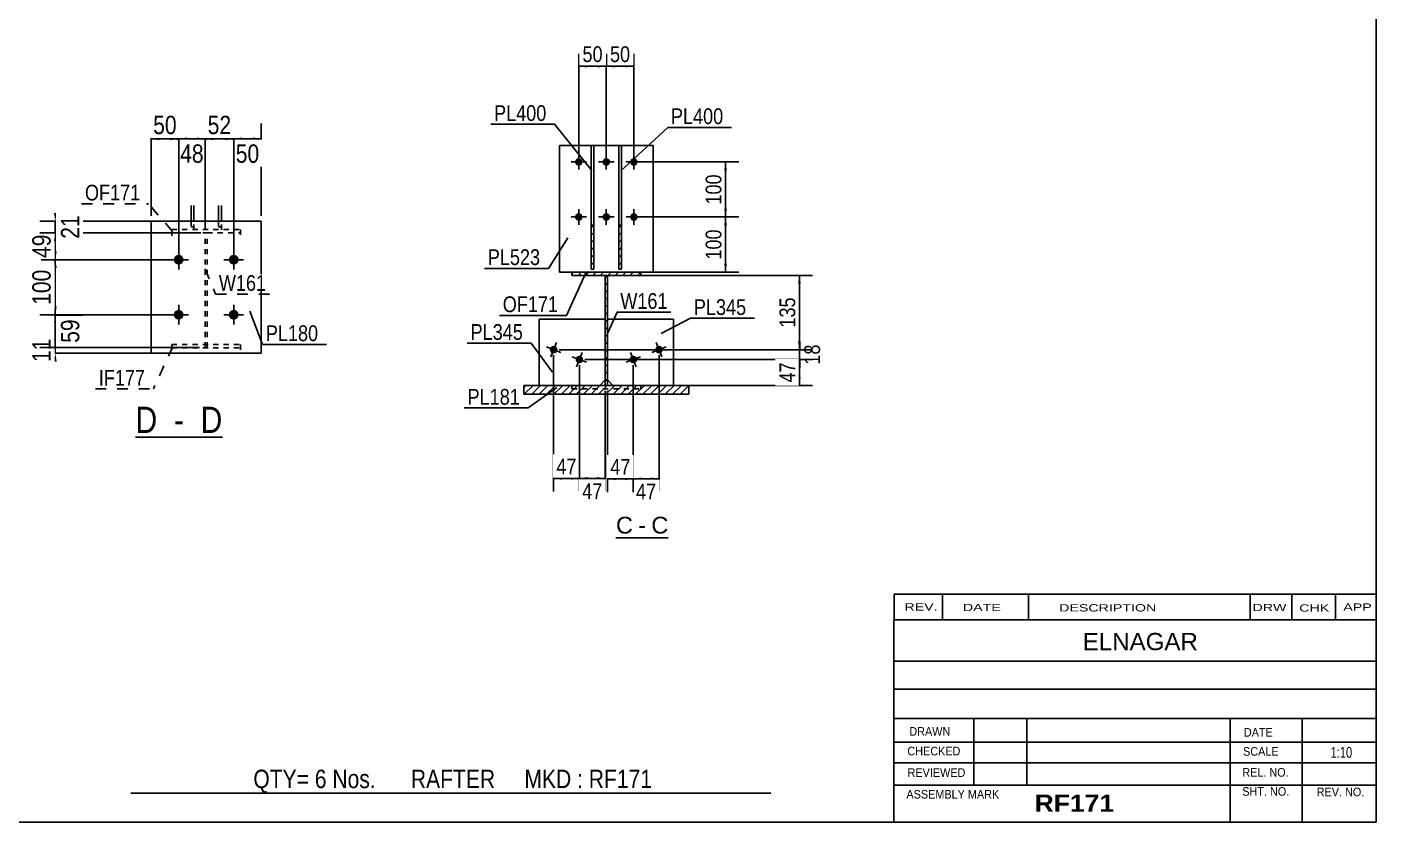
# Model space of a CAD drawing. Header units: millimetres. Extents: x -26 to 377, y -204 to 73.
# Drawn here: x 131.9 to 376.9, y -204.2 to -59.8 of the extents above; entities that cross this region are included whole.
import ezdxf

# ---------------------------------------------------------------- set-up
doc = ezdxf.new("R2010")
doc.units = ezdxf.units.MM
doc.linetypes.add('DXK_LINE_DOT1', pattern=[1.8814, 0.9407, -0.9407])
doc.linetypes.add('DXK_LINE_DOT2', pattern=[3.9198, 1.9599, -1.9599])
doc.styles.add('Arial', font='ARIAL.TTF', dxfattribs={"height": 0.2})
doc.styles.add('Arial Bold', font='ARIALBD.TTF', dxfattribs={"height": 0.2})
doc.styles.add('Arial Narrow', font='ARIALN.TTF', dxfattribs={"height": 0.2})

# ---------------------------------------------------------------- blocks, each defined once
blk = doc.blocks.new('Unknown-623544193-1210')
at = {"color": 5, "linetype": 'Continuous'}
for p, q in [((376.87, -204.24), (376.87, 72.76)), ((-23.13, -204.24), (376.87, -204.24))]:
    blk.add_line(p, q, dxfattribs=at)
blk = doc.blocks.new('Unknown-623544193-12 - 1860')
at = {"color": 7, "linetype": 'Continuous'}
blk.add_line((238.83, -152.59), (248.33, -152.59), dxfattribs=at)
at = {"color": 0, "linetype": 'Continuous'}
blk.add_wipeout([(241.91, -151.84), (241.91, -148.64), (238.83, -148.64), (238.83, -151.84)], dxfattribs=at)
blk.add_wipeout([(244.29, -151.84), (244.29, -148.64), (242.87, -148.64), (242.87, -151.84)], dxfattribs=at)
at = {"color": 96, "linetype": 'Continuous', "style": 'Arial'}
blk.add_text('C', height=3.06, dxfattribs=at).set_placement((238.83, -151.84))
at = {"color": 0, "linetype": 'Continuous'}
blk.add_wipeout([(248.33, -151.84), (248.33, -148.64), (245.25, -148.64), (245.25, -151.84)], dxfattribs=at)
at = {"color": 96, "linetype": 'Continuous', "style": 'Arial'}
for s, p in [('C', (245.25, -151.84)), ('-', (242.87, -151.84))]:
    blk.add_text(s, height=3.06, dxfattribs=at).set_placement(p)
blk = doc.blocks.new('Unknown-623544193-13 - 2077')
at = {"color": 7, "linetype": 'Continuous'}
blk.add_line((151.57, -134.31), (167.35, -134.31), dxfattribs=at)
at = {"color": 0, "linetype": 'Continuous'}
for points in [[(155.52, -133.56), (155.52, -128.56), (151.57, -128.56), (151.57, -133.56)], [(161.89, -133.56), (161.89, -128.56), (157.02, -128.56), (157.02, -133.56)], [(167.35, -133.56), (167.35, -128.56), (163.39, -128.56), (163.39, -133.56)]]:
    blk.add_wipeout(points, dxfattribs=at)
at = {"color": 6, "linetype": 'Continuous', "style": 'Arial Narrow'}
for s, height, p in [('D', 4.77, (151.57, -133.56)), ('D', 4.77, (163.39, -133.56)), (' - ', 4.772, (157.02, -133.56))]:
    blk.add_text(s, height=height, dxfattribs=at).set_placement(p)
blk = doc.blocks.new('Part-623544193-1932 - 1860')
at = {"color": 7, "linetype": 'DXK_LINE_DOT1'}
for p, q in [((230.83, -125.52), (230.83, -124.91)), ((238.28, -124.91), (230.83, -124.91)), ((243.33, -125.52), (243.33, -124.91)), ((230.83, -125.51), (243.33, -125.51))]:
    blk.add_line(p, q, dxfattribs=at)
blk = doc.blocks.new('Part-623544193-1868 - 1860')
at = {"linetype": 'Continuous'}
h = blk.add_hatch(dxfattribs=at)
h.set_pattern_fill('', scale=0.3, style=0, pattern_type=0)
h.set_pattern_definition([(45, (243.327, -104.3156), (-0.67352, 0.67352), [])])
h.paths.add_polyline_path([(243.33, -104.92), (243.33, -104.32), (230.83, -104.32), (230.83, -104.92)])
at = {"color": 2, "linetype": 'Continuous'}
for p, q in [((230.83, -104.92), (230.83, -104.32)), ((230.83, -104.32), (243.33, -104.32)), ((243.33, -104.92), (230.83, -104.92)), ((243.33, -104.32), (243.33, -104.92))]:
    blk.add_line(p, q, dxfattribs=at)
blk = doc.blocks.new('Part-623544193-1903 - 1860')
at = {"color": 2, "linetype": 'Continuous'}
for p, q in [((228.58, -81.32), (228.58, -104.32)), ((228.58, -81.32), (245.58, -81.32)), ((245.58, -81.32), (245.58, -104.32)), ((228.58, -104.32), (230.83, -104.32)), ((245.58, -104.32), (243.33, -104.32))]:
    blk.add_line(p, q, dxfattribs=at)
at = {"color": 7, "linetype": 'DXK_LINE_DOT1'}
blk.add_line((243.33, -104.32), (230.83, -104.32), dxfattribs=at)
blk = doc.blocks.new('Part-623544193-3987 - 1860')
at = {"color": 2, "linetype": 'Continuous'}
for p, q in [((236.88, -112.91), (224.88, -112.91)), ((224.88, -124.91), (224.88, -112.91)), ((235.88, -124.91), (236.88, -123.91))]:
    blk.add_line(p, q, dxfattribs=at)
at = {"color": 7, "linetype": 'DXK_LINE_DOT1'}
for p, q in [((236.88, -123.91), (236.88, -112.91)), ((224.88, -124.91), (230.83, -124.91))]:
    blk.add_line(p, q, dxfattribs=at)
blk = doc.blocks.new('Part-623544193-1891 - 1860')
at = {"linetype": 'Continuous'}
h = blk.add_hatch(dxfattribs=at)
h.set_pattern_fill('', scale=0.3, style=0, pattern_type=0)
h.set_pattern_definition([(45, (252.077, -124.9156), (-0.67352, 0.67352), [])])
h.paths.add_polyline_path([(252.08, -126.52), (252.08, -124.92), (222.08, -124.92), (222.08, -126.52)])
at = {"color": 7, "linetype": 'DXK_LINE_DOT1'}
for p, q in [((222.08, -126.52), (222.08, -124.92)), ((222.08, -124.92), (252.08, -124.92)), ((252.08, -124.92), (252.08, -126.52)), ((252.08, -126.52), (222.08, -126.52))]:
    blk.add_line(p, q, dxfattribs=at)
at = {"color": 2, "linetype": 'Continuous'}
for p, q in [((222.08, -126.52), (222.08, -124.92)), ((252.08, -124.92), (222.08, -124.92)), ((252.08, -126.52), (252.08, -124.92)), ((222.08, -126.52), (252.08, -126.52))]:
    blk.add_line(p, q, dxfattribs=at)
blk = doc.blocks.new('Part-623544193-1925 - 1860')
at = {"linetype": 'Continuous'}
h = blk.add_hatch(dxfattribs=at)
h.set_pattern_fill('', scale=0.3, style=0, pattern_type=0)
h.set_pattern_definition([(45, (239.827, -95.7901), (-0.67352, 0.67352), [])])
h.paths.add_polyline_path([(239.83, -103.82), (239.83, -95.79), (239.33, -95.79), (239.33, -103.82)])
at = {"color": 2, "linetype": 'Continuous'}
for p, q in [((239.33, -95.79), (239.33, -81.32)), ((239.33, -81.32), (239.83, -81.32)), ((239.83, -81.32), (239.83, -95.79)), ((239.33, -103.82), (239.33, -95.79)), ((239.33, -95.79), (239.83, -95.79)), ((239.83, -95.79), (239.83, -103.82)), ((239.83, -103.82), (239.33, -103.82))]:
    blk.add_line(p, q, dxfattribs=at)
at = {"color": 7, "linetype": 'DXK_LINE_DOT1'}
for p, q in [((239.33, -95.79), (239.33, -103.82)), ((239.83, -95.79), (239.83, -103.82)), ((239.33, -102.82), (239.83, -102.82)), ((239.83, -103.82), (239.33, -103.82))]:
    blk.add_line(p, q, dxfattribs=at)
blk = doc.blocks.new('Part-623544193-1930 - 1860')
at = {"color": 2, "linetype": 'Continuous'}
for p, q in [((249.28, -112.91), (237.28, -112.91)), ((249.28, -112.91), (249.28, -124.91)), ((237.28, -123.91), (238.28, -124.91))]:
    blk.add_line(p, q, dxfattribs=at)
at = {"color": 7, "linetype": 'DXK_LINE_DOT1'}
for p, q in [((237.28, -112.91), (237.28, -123.91)), ((238.28, -124.91), (249.28, -124.91))]:
    blk.add_line(p, q, dxfattribs=at)
blk = doc.blocks.new('Part-623544193-1937 - 1860')
at = {"linetype": 'Continuous'}
h = blk.add_hatch(dxfattribs=at)
h.set_pattern_fill('', scale=0.3, style=0, pattern_type=0)
h.set_pattern_definition([(45, (237.277, -104.9156), (-0.67352, 0.67352), [])])
h.paths.add_polyline_path([(237.28, -124.92), (237.28, -104.92), (236.88, -104.92), (236.88, -124.92)])
at = {"color": 2, "linetype": 'Continuous'}
for p, q in [((236.88, -124.92), (236.88, -104.92)), ((236.88, -104.92), (237.28, -104.92)), ((237.28, -104.92), (237.28, -124.92)), ((237.28, -124.92), (236.88, -124.92))]:
    blk.add_line(p, q, dxfattribs=at)
blk = doc.blocks.new('Bolt-623544193-1947 - 1860')
at = {"linetype": 'Continuous'}
for points in [[(232.78, -84.32, -1), (231.38, -84.32, -1)], [(237.78, -84.32, -1), (236.38, -84.32, -1)], [(242.78, -84.32, -1), (241.38, -84.32, -1)], [(232.78, -94.32, -1), (231.38, -94.32, -1)], [(237.78, -94.32, -1), (236.38, -94.32, -1)], [(242.78, -94.32, -1), (241.38, -94.32, -1)]]:
    blk.add_hatch(color=3, dxfattribs=at).paths.add_polyline_path(points)
at = {"color": 3, "linetype": 'Continuous'}
for p, q in [((232.08, -82.92), (232.08, -85.72)), ((237.08, -82.92), (237.08, -85.72)), ((242.08, -82.92), (242.08, -85.72)), ((230.68, -84.32), (233.48, -84.32)), ((235.68, -84.32), (238.48, -84.32)), ((240.68, -84.32), (243.48, -84.32)), ((232.08, -92.92), (232.08, -95.72)), ((237.08, -92.92), (237.08, -95.72)), ((242.08, -92.92), (242.08, -95.72)), ((230.68, -94.32), (233.48, -94.32)), ((235.68, -94.32), (238.48, -94.32)), ((240.68, -94.32), (243.48, -94.32))]:
    blk.add_line(p, q, dxfattribs=at)
blk = doc.blocks.new('Part-623544193-3999 - 1860')
at = {"linetype": 'Continuous'}
h = blk.add_hatch(dxfattribs=at)
h.set_pattern_fill('', scale=0.3, style=0, pattern_type=0)
h.set_pattern_definition([(45, (234.827, -95.7901), (-0.67352, 0.67352), [])])
h.paths.add_polyline_path([(234.83, -103.82), (234.83, -95.79), (234.33, -95.79), (234.33, -103.82)])
at = {"color": 2, "linetype": 'Continuous'}
for p, q in [((234.33, -95.79), (234.33, -81.32)), ((234.33, -81.32), (234.83, -81.32)), ((234.83, -81.32), (234.83, -95.79)), ((234.33, -103.82), (234.33, -95.79)), ((234.33, -95.79), (234.83, -95.79)), ((234.83, -95.79), (234.83, -103.82)), ((234.83, -103.82), (234.33, -103.82))]:
    blk.add_line(p, q, dxfattribs=at)
at = {"color": 7, "linetype": 'DXK_LINE_DOT1'}
for p, q in [((234.33, -95.79), (234.33, -103.82)), ((234.83, -95.79), (234.83, -103.82)), ((234.33, -102.82), (234.83, -102.82)), ((234.83, -103.82), (234.33, -103.82))]:
    blk.add_line(p, q, dxfattribs=at)
blk = doc.blocks.new('Bolt-623544193-4008 - 1860')
at = {"linetype": 'Continuous'}
for points in [[(242.23, -120.87, -1), (241.73, -119.56, -1)], [(246.9, -119.08, -1), (246.4, -117.77, -1)]]:
    blk.add_hatch(color=3, dxfattribs=at).paths.add_polyline_path(points)
at = {"color": 3, "linetype": 'Continuous'}
for p, q in [((246.15, -117.12), (247.15, -119.73)), ((243.28, -119.71), (240.67, -120.72)), ((241.48, -118.91), (242.48, -121.52)), ((247.95, -117.93), (245.34, -118.93))]:
    blk.add_line(p, q, dxfattribs=at)
blk = doc.blocks.new('Bolt-623544193-4011 - 1860')
at = {"linetype": 'Continuous'}
for points in [[(227.76, -117.77, -1), (227.26, -119.08, -1)], [(232.43, -119.56, -1), (231.93, -120.87, -1)]]:
    blk.add_hatch(color=3, dxfattribs=at).paths.add_polyline_path(points)
at = {"color": 3, "linetype": 'Continuous'}
for p, q in [((227.01, -119.73), (228.01, -117.12)), ((226.2, -117.93), (228.82, -118.93)), ((230.87, -119.71), (233.48, -120.72)), ((231.68, -121.52), (232.68, -118.91))]:
    blk.add_line(p, q, dxfattribs=at)
blk = doc.blocks.new('Part-623544193-2149 - 2077')
at = {"color": 7, "linetype": 'DXK_LINE_DOT1'}
for p, q in [((158.16, -117.5), (170.66, -117.5)), ((158.16, -117.5), (158.16, -118.62)), ((170.66, -117.5), (170.66, -118.62)), ((158.16, -118.1), (170.66, -118.1))]:
    blk.add_line(p, q, dxfattribs=at)
blk = doc.blocks.new('Part-623544193-2142 - 2077')
at = {"color": 2, "linetype": 'Continuous'}
for p, q in [((166.66, -92.25), (166.66, -95.08)), ((167.16, -92.25), (167.16, -95.08))]:
    blk.add_line(p, q, dxfattribs=at)
at = {"color": 7, "linetype": 'DXK_LINE_DOT1'}
for p, q in [((166.66, -95.08), (166.66, -96.65)), ((167.16, -96.65), (167.16, -95.08)), ((166.66, -96.09), (167.16, -96.09))]:
    blk.add_line(p, q, dxfattribs=at)
blk = doc.blocks.new('Bolt-623544193-2126 - 2077')
at = {"linetype": 'Continuous'}
for points in [[(158.51, -102.08, -1), (160.31, -102.08, -1)], [(168.51, -102.08, -1), (170.31, -102.08, -1)], [(158.51, -112.08, -1), (160.31, -112.08, -1)], [(168.51, -112.08, -1), (170.31, -112.08, -1)]]:
    blk.add_hatch(color=3, dxfattribs=at).paths.add_polyline_path(points)
at = {"color": 3, "linetype": 'Continuous'}
for p, q in [((159.41, -103.88), (159.41, -100.28)), ((169.41, -103.88), (169.41, -100.28)), ((157.61, -102.08), (161.21, -102.08)), ((167.61, -102.08), (171.21, -102.08)), ((157.61, -112.08), (161.21, -112.08)), ((159.41, -113.88), (159.41, -110.28)), ((167.61, -112.08), (171.21, -112.08)), ((169.41, -113.88), (169.41, -110.28))]:
    blk.add_line(p, q, dxfattribs=at)
blk = doc.blocks.new('Part-623544193-2131 - 2077')
at = {"color": 7, "linetype": 'DXK_LINE_DOT1'}
for p, q in [((164.21, -118.02), (164.21, -97.2)), ((164.61, -97.2), (164.21, -97.2)), ((164.61, -118.02), (164.61, -97.2)), ((164.21, -117.46), (164.61, -117.46))]:
    blk.add_line(p, q, dxfattribs=at)
blk = doc.blocks.new('Part-623544193-2154 - 2077')
at = {"color": 7, "linetype": 'DXK_LINE_DOT1'}
for p, q in [((158.16, -96.61), (170.66, -96.61)), ((158.16, -97.76), (158.16, -96.61)), ((158.16, -97.2), (164.21, -97.2)), ((164.61, -97.2), (170.66, -97.2)), ((170.66, -96.61), (170.66, -97.76))]:
    blk.add_line(p, q, dxfattribs=at)
blk = doc.blocks.new('Part-623544193-2159 - 2077')
at = {"color": 2, "linetype": 'Continuous'}
for p, q in [((154.41, -95.08), (154.41, -119.08)), ((174.41, -95.08), (154.41, -95.08)), ((174.41, -119.08), (174.41, -95.08)), ((154.41, -119.08), (174.41, -119.08))]:
    blk.add_line(p, q, dxfattribs=at)
blk = doc.blocks.new('Part-623544193-4067 - 2077')
at = {"color": 2, "linetype": 'Continuous'}
for p, q in [((161.66, -92.25), (161.66, -95.08)), ((162.16, -92.25), (162.16, -95.08))]:
    blk.add_line(p, q, dxfattribs=at)
at = {"color": 7, "linetype": 'DXK_LINE_DOT1'}
for p, q in [((161.66, -95.08), (161.66, -96.65)), ((162.16, -96.65), (162.16, -95.08)), ((161.66, -96.09), (162.16, -96.09))]:
    blk.add_line(p, q, dxfattribs=at)
blk = doc.blocks.new('StraightDimension-623544193-5298 - 1860')
at = {"linetype": 'Continuous'}
for points in [[(272.39, -116.93), (272.14, -118.43), (271.89, -116.93)], [(271.89, -121.71), (272.14, -120.21), (272.39, -121.71)]]:
    blk.add_hatch(color=7, dxfattribs=at).paths.add_polyline_path(points)
at = {"color": 7, "linetype": 'Continuous'}
for p, q in [((228.51, -118.43), (274.39, -118.43)), ((272.14, -120.21), (272.14, -118.43)), ((233.18, -120.21), (274.39, -120.21))]:
    blk.add_line(p, q, dxfattribs=at)
at = {"color": 0}
blk.add_wipeout([(276.49, -116.89), (272.29, -116.89), (272.29, -121.75), (276.49, -121.75)], dxfattribs=at)
at = {"color": 3, "style": 'Arial Narrow'}
blk.add_text('18', height=2.863, rotation=90.0002, dxfattribs=at).set_placement((275.89, -121.15))
blk = doc.blocks.new('StraightDimension-623544193-5231 - 1860')
at = {"linetype": 'Continuous'}
for points in [[(229.01, -142.06), (227.51, -141.81), (229.01, -141.56)], [(230.68, -141.56), (232.18, -141.81), (230.68, -142.06)]]:
    blk.add_hatch(color=7, dxfattribs=at).paths.add_polyline_path(points)
at = {"color": 7, "linetype": 'Continuous'}
for p, q in [((227.51, -119.43), (227.51, -144.21)), ((232.18, -121.21), (232.18, -144.21)), ((227.51, -141.81), (232.18, -141.81))]:
    blk.add_line(p, q, dxfattribs=at)
at = {"color": 0}
blk.add_wipeout([(232.27, -141.66), (232.27, -137.46), (227.41, -137.46), (227.41, -141.66)], dxfattribs=at)
at = {"color": 3, "style": 'Arial Narrow'}
blk.add_text('47', height=2.863, dxfattribs=at).set_placement((228.01, -141.06))
blk = doc.blocks.new('StraightDimension-623544193-2055 - 1860')
at = {"linetype": 'Continuous'}
for points in [[(258.48, -85.82), (258.73, -84.32), (258.98, -85.82)], [(258.98, -92.82), (258.73, -94.32), (258.48, -92.82)]]:
    blk.add_hatch(color=7, dxfattribs=at).paths.add_polyline_path(points)
at = {"color": 7, "linetype": 'Continuous'}
for p, q in [((243.08, -84.32), (261.13, -84.32)), ((258.73, -94.32), (258.73, -84.32)), ((243.08, -94.32), (261.13, -94.32))]:
    blk.add_line(p, q, dxfattribs=at)
at = {"color": 0}
blk.add_wipeout([(258.58, -85.97), (254.38, -85.97), (254.38, -92.66), (258.58, -92.66)], dxfattribs=at)
at = {"color": 3, "style": 'Arial Narrow'}
blk.add_text('100', height=2.863, rotation=90.0002, dxfattribs=at).set_placement((257.98, -92.06))
blk = doc.blocks.new('StraightDimension-623544193-2065 - 1860')
at = {"linetype": 'Continuous'}
for points in [[(258.48, -95.82), (258.73, -94.32), (258.98, -95.82)], [(258.98, -102.82), (258.73, -104.32), (258.48, -102.82)]]:
    blk.add_hatch(color=7, dxfattribs=at).paths.add_polyline_path(points)
at = {"color": 7, "linetype": 'Continuous'}
for p, q in [((243.08, -94.32), (261.13, -94.32)), ((258.73, -104.32), (258.73, -94.32)), ((244.33, -104.32), (261.13, -104.32))]:
    blk.add_line(p, q, dxfattribs=at)
at = {"color": 0}
blk.add_wipeout([(258.58, -95.97), (254.38, -95.97), (254.38, -102.66), (258.58, -102.66)], dxfattribs=at)
at = {"color": 3, "style": 'Arial Narrow'}
blk.add_text('100', height=2.863, rotation=90.0002, dxfattribs=at).set_placement((257.98, -102.06))
blk = doc.blocks.new('StraightDimension-623544193-5230 - 1860')
at = {"linetype": 'Continuous'}
for points in [[(233.68, -142.06), (232.18, -141.81), (233.68, -141.56)], [(235.38, -141.56), (236.88, -141.81), (235.38, -142.06)]]:
    blk.add_hatch(color=7, dxfattribs=at).paths.add_polyline_path(points)
at = {"color": 7, "linetype": 'Continuous'}
for p, q in [((232.18, -121.21), (232.18, -144.06)), ((236.88, -125.92), (236.88, -144.06)), ((232.18, -141.81), (236.88, -141.81))]:
    blk.add_line(p, q, dxfattribs=at)
at = {"color": 0}
blk.add_wipeout([(236.96, -146.16), (236.96, -141.96), (232.1, -141.96), (232.1, -146.16)], dxfattribs=at)
at = {"color": 3, "style": 'Arial Narrow'}
blk.add_text('47', height=2.863, dxfattribs=at).set_placement((232.7, -145.56))
blk = doc.blocks.new('StraightDimension-623544193-5251 - 1860')
at = {"linetype": 'Continuous'}
for points in [[(243.48, -142.14), (241.98, -141.89), (243.48, -141.64)], [(245.15, -141.64), (246.65, -141.89), (245.15, -142.14)]]:
    blk.add_hatch(color=7, dxfattribs=at).paths.add_polyline_path(points)
at = {"color": 7, "linetype": 'Continuous'}
for p, q in [((246.65, -119.43), (246.65, -144.14)), ((241.98, -121.22), (241.98, -144.14)), ((241.98, -141.89), (246.65, -141.89))]:
    blk.add_line(p, q, dxfattribs=at)
at = {"color": 0}
blk.add_wipeout([(246.74, -146.24), (246.74, -142.04), (241.88, -142.04), (241.88, -146.24)], dxfattribs=at)
at = {"color": 3, "style": 'Arial Narrow'}
blk.add_text('47', height=2.863, dxfattribs=at).set_placement((242.48, -145.64))
blk = doc.blocks.new('StraightDimension-623544193-5252 - 1860')
at = {"linetype": 'Continuous'}
for points in [[(238.78, -142.14), (237.28, -141.89), (238.78, -141.64)], [(240.48, -141.64), (241.98, -141.89), (240.48, -142.14)]]:
    blk.add_hatch(color=7, dxfattribs=at).paths.add_polyline_path(points)
at = {"color": 7, "linetype": 'Continuous'}
for p, q in [((241.98, -121.22), (241.98, -144.29)), ((237.28, -125.92), (237.28, -144.29)), ((237.28, -141.89), (241.98, -141.89))]:
    blk.add_line(p, q, dxfattribs=at)
at = {"color": 0}
blk.add_wipeout([(242.06, -141.74), (242.06, -137.54), (237.2, -137.54), (237.2, -141.74)], dxfattribs=at)
at = {"color": 3, "style": 'Arial Narrow'}
blk.add_text('47', height=2.863, dxfattribs=at).set_placement((237.8, -141.14))
blk = doc.blocks.new('StraightDimension-623544193-5272 - 1860')
at = {"linetype": 'Continuous'}
for points in [[(238.58, -67.17), (237.08, -66.92), (238.58, -66.67)], [(240.58, -66.67), (242.08, -66.92), (240.58, -67.17)]]:
    blk.add_hatch(color=7, dxfattribs=at).paths.add_polyline_path(points)
at = {"color": 7, "linetype": 'Continuous'}
for p, q in [((237.08, -83.32), (237.08, -64.67)), ((242.08, -83.32), (242.08, -64.67)), ((237.08, -66.92), (242.08, -66.92))]:
    blk.add_line(p, q, dxfattribs=at)
at = {"color": 0}
blk.add_wipeout([(242.01, -66.77), (242.01, -62.57), (237.15, -62.57), (237.15, -66.77)], dxfattribs=at)
at = {"color": 3, "style": 'Arial Narrow'}
blk.add_text('50', height=2.863, dxfattribs=at).set_placement((237.75, -66.17))
blk = doc.blocks.new('StraightDimension-623544193-5273 - 1860')
at = {"linetype": 'Continuous'}
for points in [[(233.58, -67.17), (232.08, -66.92), (233.58, -66.67)], [(235.58, -66.67), (237.08, -66.92), (235.58, -67.17)]]:
    blk.add_hatch(color=7, dxfattribs=at).paths.add_polyline_path(points)
at = {"color": 7, "linetype": 'Continuous'}
for p, q in [((232.08, -83.32), (232.08, -64.67)), ((237.08, -83.32), (237.08, -64.67)), ((232.08, -66.92), (237.08, -66.92))]:
    blk.add_line(p, q, dxfattribs=at)
at = {"color": 0}
blk.add_wipeout([(237.01, -66.77), (237.01, -62.57), (232.15, -62.57), (232.15, -66.77)], dxfattribs=at)
at = {"color": 3, "style": 'Arial Narrow'}
blk.add_text('50', height=2.863, dxfattribs=at).set_placement((232.75, -66.17))
blk = doc.blocks.new('StraightDimension-623544193-5297 - 1860')
at = {"linetype": 'Continuous'}
for points in [[(271.89, -106.42), (272.14, -104.92), (272.39, -106.42)], [(272.39, -116.93), (272.14, -118.43), (271.89, -116.93)]]:
    blk.add_hatch(color=7, dxfattribs=at).paths.add_polyline_path(points)
at = {"color": 7, "linetype": 'Continuous'}
for p, q in [((238.28, -104.92), (274.54, -104.92)), ((272.14, -118.43), (272.14, -104.92)), ((228.51, -118.43), (274.54, -118.43))]:
    blk.add_line(p, q, dxfattribs=at)
at = {"color": 0}
blk.add_wipeout([(271.99, -108.33), (267.79, -108.33), (267.79, -115.01), (271.99, -115.01)], dxfattribs=at)
at = {"color": 3, "style": 'Arial Narrow'}
blk.add_text('135', height=2.863, rotation=90.0002, dxfattribs=at).set_placement((271.39, -114.41))
blk = doc.blocks.new('StraightDimension-623544193-5299 - 1860')
at = {"linetype": 'Continuous'}
for points in [[(271.89, -121.71), (272.14, -120.21), (272.39, -121.71)], [(272.39, -123.42), (272.14, -124.92), (271.89, -123.42)]]:
    blk.add_hatch(color=7, dxfattribs=at).paths.add_polyline_path(points)
at = {"color": 7, "linetype": 'Continuous'}
for p, q in [((233.18, -120.21), (274.54, -120.21)), ((272.14, -124.92), (272.14, -120.21)), ((238.28, -124.92), (274.54, -124.92))]:
    blk.add_line(p, q, dxfattribs=at)
at = {"color": 0}
blk.add_wipeout([(271.99, -120.14), (267.79, -120.14), (267.79, -124.99), (271.99, -124.99)], dxfattribs=at)
at = {"color": 3, "style": 'Arial Narrow'}
blk.add_text('47', height=2.863, rotation=90.0002, dxfattribs=at).set_placement((271.39, -124.39))
blk = doc.blocks.new('StraightDimension-623544193-2219 - 2077')
at = {"linetype": 'Continuous'}
for points in [[(136.76, -98.7), (137.01, -97.2), (137.26, -98.7)], [(137.26, -100.58), (137.01, -102.08), (136.76, -100.58)]]:
    blk.add_hatch(color=4, dxfattribs=at).paths.add_polyline_path(points)
at = {"color": 4, "linetype": 'Continuous'}
for p, q in [((163.41, -97.2), (134.41, -97.2)), ((137.01, -102.08), (137.01, -97.2)), ((158.41, -102.08), (134.41, -102.08))]:
    blk.add_line(p, q, dxfattribs=at)
at = {"color": 0}
blk.add_wipeout([(136.86, -96.81), (131.96, -96.81), (131.96, -102.47), (136.86, -102.47)], dxfattribs=at)
at = {"color": 4, "style": 'Arial Narrow'}
blk.add_text('49', height=3.34, rotation=90.0002, dxfattribs=at).set_placement((136.16, -101.77))
blk = doc.blocks.new('StraightDimension-623544193-2161 - 2077')
at = {"linetype": 'Continuous'}
for points in [[(170.91, -80.37), (169.41, -80.12), (170.91, -79.87)], [(172.91, -79.87), (174.41, -80.12), (172.91, -80.37)]]:
    blk.add_hatch(color=4, dxfattribs=at).paths.add_polyline_path(points)
at = {"color": 4, "linetype": 'Continuous'}
for p, q in [((169.41, -101.08), (169.41, -77.32)), ((174.41, -94.08), (174.41, -77.32)), ((169.41, -80.12), (174.41, -80.12))]:
    blk.add_line(p, q, dxfattribs=at)
at = {"color": 0}
blk.add_wipeout([(174.74, -85.17), (174.74, -80.27), (169.08, -80.27), (169.08, -85.17)], dxfattribs=at)
at = {"color": 4, "style": 'Arial Narrow'}
blk.add_text('50', height=3.34, dxfattribs=at).set_placement((169.78, -84.47))
blk = doc.blocks.new('StraightDimension-623544193-2171 - 2077')
at = {"linetype": 'Continuous'}
for points in [[(160.91, -80.37), (159.41, -80.12), (160.91, -79.87)], [(162.71, -79.87), (164.21, -80.12), (162.71, -80.37)]]:
    blk.add_hatch(color=4, dxfattribs=at).paths.add_polyline_path(points)
at = {"color": 4, "linetype": 'Continuous'}
for p, q in [((159.41, -101.08), (159.41, -77.32)), ((164.21, -96.56), (164.21, -77.32)), ((159.41, -80.12), (164.21, -80.12))]:
    blk.add_line(p, q, dxfattribs=at)
at = {"color": 0}
blk.add_wipeout([(164.64, -85.17), (164.64, -80.27), (158.98, -80.27), (158.98, -85.17)], dxfattribs=at)
at = {"color": 4, "style": 'Arial Narrow'}
blk.add_text('48', height=3.34, dxfattribs=at).set_placement((159.68, -84.47))
blk = doc.blocks.new('StraightDimension-623544193-2180 - 2077')
at = {"linetype": 'Continuous'}
for points in [[(165.71, -80.37), (164.21, -80.12), (165.71, -79.87)], [(167.91, -79.87), (169.41, -80.12), (167.91, -80.37)]]:
    blk.add_hatch(color=4, dxfattribs=at).paths.add_polyline_path(points)
at = {"color": 4, "linetype": 'Continuous'}
for p, q in [((164.21, -96.56), (164.21, -77.52)), ((169.41, -101.08), (169.41, -77.52)), ((164.21, -80.12), (169.41, -80.12))]:
    blk.add_line(p, q, dxfattribs=at)
at = {"color": 0}
blk.add_wipeout([(169.64, -79.97), (169.64, -75.07), (163.98, -75.07), (163.98, -79.97)], dxfattribs=at)
at = {"color": 4, "style": 'Arial Narrow'}
blk.add_text('52', height=3.34, dxfattribs=at).set_placement((164.68, -79.27))
blk = doc.blocks.new('StraightDimension-623544193-2189 - 2077')
at = {"linetype": 'Continuous'}
for points in [[(155.91, -80.37), (154.41, -80.12), (155.91, -79.87)], [(157.91, -79.87), (159.41, -80.12), (157.91, -80.37)]]:
    blk.add_hatch(color=4, dxfattribs=at).paths.add_polyline_path(points)
at = {"color": 4, "linetype": 'Continuous'}
for p, q in [((154.41, -94.08), (154.41, -77.52)), ((159.41, -101.08), (159.41, -77.52)), ((154.41, -80.12), (159.41, -80.12))]:
    blk.add_line(p, q, dxfattribs=at)
at = {"color": 0}
blk.add_wipeout([(159.74, -79.97), (159.74, -75.07), (154.08, -75.07), (154.08, -79.97)], dxfattribs=at)
at = {"color": 4, "style": 'Arial Narrow'}
blk.add_text('50', height=3.34, dxfattribs=at).set_placement((154.78, -79.27))
blk = doc.blocks.new('StraightDimension-623544193-2200 - 2077')
at = {"linetype": 'Continuous'}
for points in [[(137.26, -116.52), (137.01, -118.02), (136.76, -116.52)], [(136.76, -120.58), (137.01, -119.08), (137.26, -120.58)]]:
    blk.add_hatch(color=4, dxfattribs=at).paths.add_polyline_path(points)
at = {"color": 4, "linetype": 'Continuous'}
for p, q in [((163.21, -118.02), (134.41, -118.02)), ((160.25, -119.08), (134.41, -119.08)), ((137.01, -119.08), (137.01, -118.02))]:
    blk.add_line(p, q, dxfattribs=at)
at = {"color": 0}
blk.add_wipeout([(136.86, -115.71), (131.96, -115.71), (131.96, -121.38), (136.86, -121.38)], dxfattribs=at)
at = {"color": 4, "style": 'Arial Narrow'}
blk.add_text('11', height=3.34, rotation=90.0002, dxfattribs=at).set_placement((136.16, -120.68))
blk = doc.blocks.new('StraightDimension-623544193-2210 - 2077')
at = {"linetype": 'Continuous'}
for points in [[(137.26, -93.58), (137.01, -95.08), (136.76, -93.58)], [(136.76, -98.7), (137.01, -97.2), (137.26, -98.7)]]:
    blk.add_hatch(color=4, dxfattribs=at).paths.add_polyline_path(points)
at = {"color": 4, "linetype": 'Continuous'}
for p, q in [((154.74, -95.08), (134.21, -95.08)), ((137.01, -97.2), (137.01, -95.08)), ((163.41, -97.2), (134.21, -97.2))]:
    blk.add_line(p, q, dxfattribs=at)
at = {"color": 0}
blk.add_wipeout([(142.06, -93.31), (137.16, -93.31), (137.16, -98.97), (142.06, -98.97)], dxfattribs=at)
at = {"color": 4, "style": 'Arial Narrow'}
blk.add_text('21', height=3.34, rotation=90.0002, dxfattribs=at).set_placement((141.36, -98.27))
blk = doc.blocks.new('StraightDimension-623544193-2228 - 2077')
at = {"linetype": 'Continuous'}
for points in [[(136.76, -113.58), (137.01, -112.08), (137.26, -113.58)], [(137.26, -116.52), (137.01, -118.02), (136.76, -116.52)]]:
    blk.add_hatch(color=4, dxfattribs=at).paths.add_polyline_path(points)
at = {"color": 4, "linetype": 'Continuous'}
for p, q in [((158.41, -112.08), (134.21, -112.08)), ((137.01, -118.02), (137.01, -112.08)), ((163.21, -118.02), (134.21, -118.02))]:
    blk.add_line(p, q, dxfattribs=at)
at = {"color": 0}
blk.add_wipeout([(142.06, -112.21), (137.16, -112.21), (137.16, -117.88), (142.06, -117.88)], dxfattribs=at)
at = {"color": 4, "style": 'Arial Narrow'}
blk.add_text('59', height=3.34, rotation=90.0002, dxfattribs=at).set_placement((141.36, -117.18))
blk = doc.blocks.new('StraightDimension-623544193-2238 - 2077')
at = {"linetype": 'Continuous'}
for points in [[(136.76, -103.58), (137.01, -102.08), (137.26, -103.58)], [(137.26, -110.58), (137.01, -112.08), (136.76, -110.58)]]:
    blk.add_hatch(color=4, dxfattribs=at).paths.add_polyline_path(points)
at = {"color": 4, "linetype": 'Continuous'}
for p, q in [((158.41, -102.08), (134.41, -102.08)), ((137.01, -112.08), (137.01, -102.08)), ((158.41, -112.08), (134.41, -112.08))]:
    blk.add_line(p, q, dxfattribs=at)
at = {"color": 0}
blk.add_wipeout([(136.86, -103.18), (131.96, -103.18), (131.96, -110.98), (136.86, -110.98)], dxfattribs=at)
at = {"color": 4, "style": 'Arial Narrow'}
blk.add_text('100', height=3.34, rotation=90.0002, dxfattribs=at).set_placement((136.16, -110.28))
blk = doc.blocks.new('CBS_REVISION-623544193-6485')
at = {"color": 7, "linetype": 'Continuous'}
for p, q in [((289.36, -162.86), (376.86, -162.86)), ((289.36, -162.86), (289.36, -167.49)), ((298.16, -162.86), (298.16, -167.49)), ((313.75, -162.86), (313.75, -167.43)), ((354.01, -162.86), (354.01, -167.49)), ((361.55, -162.86), (361.55, -167.49)), ((369.5, -162.86), (369.5, -167.49)), ((289.36, -167.49), (376.86, -167.49))]:
    blk.add_line(p, q, dxfattribs=at)
at = {"color": 7, "style": 'Arial Narrow', "width": 1.7}
for s, height, p in [('REV.', 1.326, (291.22, -165.82)), ('DATE', 1.326, (301.84, -165.93)), ('DESCRIPTION', 1.3257, (319.32, -165.99)), ('DRW', 1.326, (354.44, -165.93)), ('CHK', 1.326, (362.92, -166.02)), ('APP', 1.326, (370.93, -165.86))]:
    blk.add_text(s, height=height, dxfattribs=at).set_placement(p)
blk = doc.blocks.new('CBS_CALLOFF-623544193-6483')
at = {"color": 7, "linetype": 'Continuous'}
blk.add_line((150.75, -198.97), (266.98, -198.99), dxfattribs=at)
at = {"color": 3, "linetype": 'Continuous', "style": 'Arial Narrow'}
blk.add_text('QTY= 6 Nos.      RAFTER     MKD : RF171', height=3.3405, dxfattribs=at).set_placement((172.97, -198.08))
blk = doc.blocks.new('CBS_NAME_BLOG-623544193-6484')
at = {"color": 7, "linetype": 'Continuous'}
for p, q in [((289.28, -204.2), (289.27, -167.49)), ((289.28, -167.49), (376.79, -167.49)), ((289.28, -175.03), (376.79, -175.03)), ((289.35, -180.08), (376.87, -180.08)), ((289.28, -185.46), (376.79, -185.46)), ((303.8, -197.56), (303.8, -185.46)), ((313.48, -197.54), (313.48, -185.47)), ((350.4, -204.2), (350.4, -185.47)), ((363.45, -204.2), (363.45, -185.46)), ((289.28, -189.76), (376.87, -189.74)), ((289.28, -193.5), (376.79, -193.5)), ((289.28, -197.54), (376.79, -197.54)), ((289.28, -204.24), (376.87, -204.24))]:
    blk.add_line(p, q, dxfattribs=at)
at = {"color": 3, "linetype": 'Continuous', "style": 'Arial'}
blk.add_text('ELNAGAR', height=3.133, dxfattribs=at).set_placement((323.6, -173.02))
at = {"color": 3, "linetype": 'Continuous'}
for s, height, style, width, p in [('DRAWN', 1.566, 'Arial', 0.9, (292.11, -188.56)), ('DATE', 1.566, 'Arial', 0.9, (352.87, -188.73)), ('CHECKED', 1.566, 'Arial', 0.9, (291.76, -192.14)), ('SCALE', 1.566, 'Arial', 0.9, (352.72, -192.2)), ('1:10', 1.957, 'Arial Narrow', 0.9, (368.61, -192.56)), ('REVIEWED', 1.566, 'Arial', 0.9, (291.79, -196.05)), ('REL. NO.', 1.566, 'Arial', 0.9, (352.58, -196.01)), ('ASSEMBLY MARK', 1.5663, 'Arial', 0.9, (291.58, -199.98)), ('SHT. NO.', 1.566, 'Arial', 0.9, (352.58, -199.47)), ('REV. NO.', 1.566, 'Arial', 0.9, (366.1, -199.56)), ('RF171', 3.131, 'Arial Bold', 1.1, (314.86, -202.39))]:
    blk.add_text(s, height=height, dxfattribs=dict(at, style=style, width=width)).set_placement(p)
blk = doc.blocks.new('Mark-623544193-1921 - 1860')
at = {"color": 0}
blk.add_wipeout([(258.32, -77.44), (258.32, -74.44), (248.82, -74.44), (248.82, -77.44)], dxfattribs=at)
blk.add_wipeout([(258.32, -77.44), (258.32, -74.44), (248.82, -74.44), (248.82, -77.44)], dxfattribs=at)
at = {"color": 7, "linetype": 'Continuous'}
for p, q in [((239.72, -85.91), (248.22, -78.04)), ((248.22, -78.04), (259.82, -78.04))]:
    blk.add_line(p, q, dxfattribs=at)
at = {"color": 3, "style": 'Arial Narrow'}
blk.add_text('PL400', height=2.863, dxfattribs=at).set_placement((248.82, -77.44))
blk = doc.blocks.new('Mark-623544193-1864 - 1860')
at = {"color": 7, "linetype": 'Continuous'}
blk.add_line((233.36, -104.47), (229.82, -112.2), dxfattribs=at)
at = {"color": 0}
blk.add_wipeout([(228.32, -111.6), (228.32, -108.6), (218.27, -108.6), (218.27, -111.6)], dxfattribs=at)
blk.add_wipeout([(228.32, -111.6), (228.32, -108.6), (218.27, -108.6), (218.27, -111.6)], dxfattribs=at)
at = {"color": 7, "linetype": 'Continuous'}
blk.add_line((217.67, -112.2), (229.82, -112.2), dxfattribs=at)
at = {"color": 3, "style": 'Arial Narrow'}
blk.add_text('OF171', height=2.863, dxfattribs=at).set_placement((218.27, -111.6))
blk = doc.blocks.new('Mark-623544193-1887 - 1860')
at = {"color": 7, "linetype": 'Continuous'}
blk.add_line((228.11, -125.27), (222.88, -129.02), dxfattribs=at)
at = {"color": 0}
blk.add_wipeout([(221.38, -128.42), (221.38, -125.42), (211.88, -125.42), (211.88, -128.42)], dxfattribs=at)
blk.add_wipeout([(221.38, -128.42), (221.38, -125.42), (211.88, -125.42), (211.88, -128.42)], dxfattribs=at)
at = {"color": 7, "linetype": 'Continuous'}
blk.add_line((211.28, -129.02), (222.88, -129.02), dxfattribs=at)
at = {"color": 3, "style": 'Arial Narrow'}
blk.add_text('PL181', height=2.863, dxfattribs=at).set_placement((211.88, -128.42))
blk = doc.blocks.new('Mark-623544193-1899 - 1860')
at = {"color": 7, "linetype": 'Continuous'}
blk.add_line((230.1, -98.09), (226.56, -103.65), dxfattribs=at)
at = {"color": 0}
blk.add_wipeout([(225.06, -103.05), (225.06, -100.05), (215.56, -100.05), (215.56, -103.05)], dxfattribs=at)
blk.add_wipeout([(225.06, -103.05), (225.06, -100.05), (215.56, -100.05), (215.56, -103.05)], dxfattribs=at)
at = {"color": 7, "linetype": 'Continuous'}
blk.add_line((214.96, -103.65), (226.56, -103.65), dxfattribs=at)
at = {"color": 3, "style": 'Arial Narrow'}
blk.add_text('PL523', height=2.863, dxfattribs=at).set_placement((215.56, -103.05))
blk = doc.blocks.new('Mark-623544193-1926 - 1860')
at = {"color": 0}
blk.add_wipeout([(262.48, -112.12), (262.48, -109.12), (252.98, -109.12), (252.98, -112.12)], dxfattribs=at)
blk.add_wipeout([(262.48, -112.12), (262.48, -109.12), (252.98, -109.12), (252.98, -112.12)], dxfattribs=at)
at = {"color": 7, "linetype": 'Continuous'}
for p, q in [((247.02, -115.49), (252.38, -112.72)), ((252.38, -112.72), (263.98, -112.72))]:
    blk.add_line(p, q, dxfattribs=at)
at = {"color": 3, "style": 'Arial Narrow'}
blk.add_text('PL345', height=2.863, dxfattribs=at).set_placement((252.98, -112.12))
blk = doc.blocks.new('Mark-623544193-1933 - 1860')
at = {"color": 0}
blk.add_wipeout([(248.21, -111.01), (248.21, -108.01), (239.62, -108.01), (239.62, -111.01)], dxfattribs=at)
blk.add_wipeout([(248.21, -111.01), (248.21, -108.01), (239.62, -108.01), (239.62, -111.01)], dxfattribs=at)
at = {"color": 7, "linetype": 'Continuous'}
for p, q in [((237.28, -115.46), (239.02, -111.61)), ((239.02, -111.61), (248.81, -111.61))]:
    blk.add_line(p, q, dxfattribs=at)
at = {"color": 3, "style": 'Arial Narrow'}
blk.add_text('W161', height=2.863, dxfattribs=at).set_placement((239.62, -111.01))
blk = doc.blocks.new('Mark-623544193-4152 - 1860')
at = {"color": 7, "linetype": 'Continuous'}
blk.add_line((227.31, -122.49), (223.44, -117.25), dxfattribs=at)
at = {"color": 0}
blk.add_wipeout([(221.94, -116.65), (221.94, -113.65), (212.43, -113.65), (212.43, -116.65)], dxfattribs=at)
blk.add_wipeout([(221.94, -116.65), (221.94, -113.65), (212.43, -113.65), (212.43, -116.65)], dxfattribs=at)
at = {"color": 7, "linetype": 'Continuous'}
blk.add_line((211.83, -117.25), (223.44, -117.25), dxfattribs=at)
at = {"color": 3, "style": 'Arial Narrow'}
blk.add_text('PL345', height=2.863, dxfattribs=at).set_placement((212.43, -116.65))
blk = doc.blocks.new('Mark-623544193-4155 - 1860')
at = {"color": 7, "linetype": 'Continuous'}
blk.add_line((234.46, -85.88), (227.69, -77.47), dxfattribs=at)
at = {"color": 0}
blk.add_wipeout([(226.19, -76.87), (226.19, -73.87), (216.69, -73.87), (216.69, -76.87)], dxfattribs=at)
blk.add_wipeout([(226.19, -76.87), (226.19, -73.87), (216.69, -73.87), (216.69, -76.87)], dxfattribs=at)
at = {"color": 7, "linetype": 'Continuous'}
blk.add_line((216.09, -77.47), (227.69, -77.47), dxfattribs=at)
at = {"color": 3, "style": 'Arial Narrow'}
blk.add_text('PL400', height=2.863, dxfattribs=at).set_placement((216.69, -76.87))
blk = doc.blocks.new('Mark-623544193-2150 - 2077')
at = {"color": 7, "linetype": 'DXK_LINE_DOT2'}
blk.add_line((158.27, -96.93), (153.94, -91.92), dxfattribs=at)
at = {"color": 0}
blk.add_wipeout([(152.44, -91.32), (152.44, -88.32), (142.39, -88.32), (142.39, -91.32)], dxfattribs=at)
blk.add_wipeout([(152.44, -91.32), (152.44, -88.32), (142.39, -88.32), (142.39, -91.32)], dxfattribs=at)
at = {"color": 7, "linetype": 'DXK_LINE_DOT2'}
blk.add_line((141.79, -91.92), (153.94, -91.92), dxfattribs=at)
at = {"color": 3, "style": 'Arial Narrow'}
blk.add_text('OF171', height=2.863, dxfattribs=at).set_placement((142.39, -91.32))
blk = doc.blocks.new('Mark-623544193-2127 - 2077')
at = {"color": 0}
blk.add_wipeout([(175.29, -107.74), (175.29, -104.74), (166.71, -104.74), (166.71, -107.74)], dxfattribs=at)
blk.add_wipeout([(175.29, -107.74), (175.29, -104.74), (166.71, -104.74), (166.71, -107.74)], dxfattribs=at)
at = {"color": 7, "linetype": 'DXK_LINE_DOT2'}
for p, q in [((164.21, -103.75), (166.11, -108.34)), ((166.11, -108.34), (175.89, -108.34))]:
    blk.add_line(p, q, dxfattribs=at)
at = {"color": 3, "style": 'Arial Narrow'}
blk.add_text('W161', height=2.863, dxfattribs=at).set_placement((166.71, -107.74))
blk = doc.blocks.new('Mark-623544193-2145 - 2077')
at = {"color": 7, "linetype": 'DXK_LINE_DOT2'}
blk.add_line((158.35, -117.82), (154.82, -125.56), dxfattribs=at)
at = {"color": 0}
blk.add_wipeout([(153.32, -124.96), (153.32, -121.96), (144.91, -121.96), (144.91, -124.96)], dxfattribs=at)
blk.add_wipeout([(153.32, -124.96), (153.32, -121.96), (144.91, -121.96), (144.91, -124.96)], dxfattribs=at)
at = {"color": 7, "linetype": 'DXK_LINE_DOT2'}
blk.add_line((144.31, -125.56), (154.82, -125.56), dxfattribs=at)
at = {"color": 3, "style": 'Arial Narrow'}
blk.add_text('IF177', height=2.863, dxfattribs=at).set_placement((144.91, -124.96))
blk = doc.blocks.new('Mark-623544193-2155 - 2077')
at = {"color": 0}
blk.add_wipeout([(184.75, -116.87), (184.75, -113.87), (175.25, -113.87), (175.25, -116.87)], dxfattribs=at)
blk.add_wipeout([(184.75, -116.87), (184.75, -113.87), (175.25, -113.87), (175.25, -116.87)], dxfattribs=at)
at = {"color": 7, "linetype": 'Continuous'}
for p, q in [((172.32, -111.43), (174.65, -117.47)), ((174.65, -117.47), (186.25, -117.47))]:
    blk.add_line(p, q, dxfattribs=at)
at = {"color": 3, "style": 'Arial Narrow'}
blk.add_text('PL180', height=2.863, dxfattribs=at).set_placement((175.25, -116.87))

msp = doc.modelspace()

# ---------------------------------------------------------------- block references
for name in ['Unknown-623544193-1210', 'Part-623544193-1903 - 1860', 'Bolt-623544193-1947 - 1860', 'Part-623544193-3999 - 1860', 'Part-623544193-1925 - 1860', 'Part-623544193-4067 - 2077', 'Part-623544193-2142 - 2077', 'Part-623544193-2159 - 2077', 'Part-623544193-2154 - 2077', 'Part-623544193-2131 - 2077', 'Bolt-623544193-2126 - 2077', 'Part-623544193-1868 - 1860', 'Part-623544193-1937 - 1860', 'Part-623544193-3987 - 1860', 'Part-623544193-1930 - 1860', 'Part-623544193-2149 - 2077', 'Bolt-623544193-4011 - 1860', 'Bolt-623544193-4008 - 1860', 'Part-623544193-1891 - 1860', 'Part-623544193-1932 - 1860', 'CBS_REVISION-623544193-6485', 'CBS_NAME_BLOG-623544193-6484', 'CBS_CALLOFF-623544193-6483']:
    msp.add_blockref(name, (0, 0))

# ---------------------------------------------------------------- next in the draw order: block references
for name in ['StraightDimension-623544193-2161 - 2077', 'StraightDimension-623544193-2055 - 1860', 'StraightDimension-623544193-2219 - 2077', 'Mark-623544193-2127 - 2077', 'Mark-623544193-2155 - 2077', 'StraightDimension-623544193-2200 - 2077', 'StraightDimension-623544193-5298 - 1860', 'Unknown-623544193-13 - 2077', 'Unknown-623544193-12 - 1860']:
    msp.add_blockref(name, (0, 0))

# ---------------------------------------------------------------- next in the draw order: block references
for name in ['StraightDimension-623544193-5272 - 1860', 'StraightDimension-623544193-2171 - 2077', 'StraightDimension-623544193-2065 - 1860', 'StraightDimension-623544193-2228 - 2077', 'StraightDimension-623544193-5231 - 1860', 'StraightDimension-623544193-5251 - 1860']:
    msp.add_blockref(name, (0, 0))

# ---------------------------------------------------------------- next in the draw order: block references
for name in ['StraightDimension-623544193-5273 - 1860', 'StraightDimension-623544193-2189 - 2077', 'StraightDimension-623544193-2180 - 2077', 'Mark-623544193-1921 - 1860', 'StraightDimension-623544193-5297 - 1860', 'Mark-623544193-2145 - 2077', 'StraightDimension-623544193-5230 - 1860', 'Mark-623544193-1887 - 1860']:
    msp.add_blockref(name, (0, 0))

# ---------------------------------------------------------------- next in the draw order: block references
for name in ['Mark-623544193-4155 - 1860', 'StraightDimension-623544193-2210 - 2077', 'StraightDimension-623544193-2238 - 2077', 'Mark-623544193-1864 - 1860', 'Mark-623544193-1926 - 1860', 'Mark-623544193-4152 - 1860', 'StraightDimension-623544193-5252 - 1860']:
    msp.add_blockref(name, (0, 0))

# ---------------------------------------------------------------- next in the draw order: block references
for name in ['Mark-623544193-2150 - 2077', 'Mark-623544193-1899 - 1860', 'Mark-623544193-1933 - 1860', 'StraightDimension-623544193-5299 - 1860']:
    msp.add_blockref(name, (0, 0))

doc.saveas('drawing.dxf')
